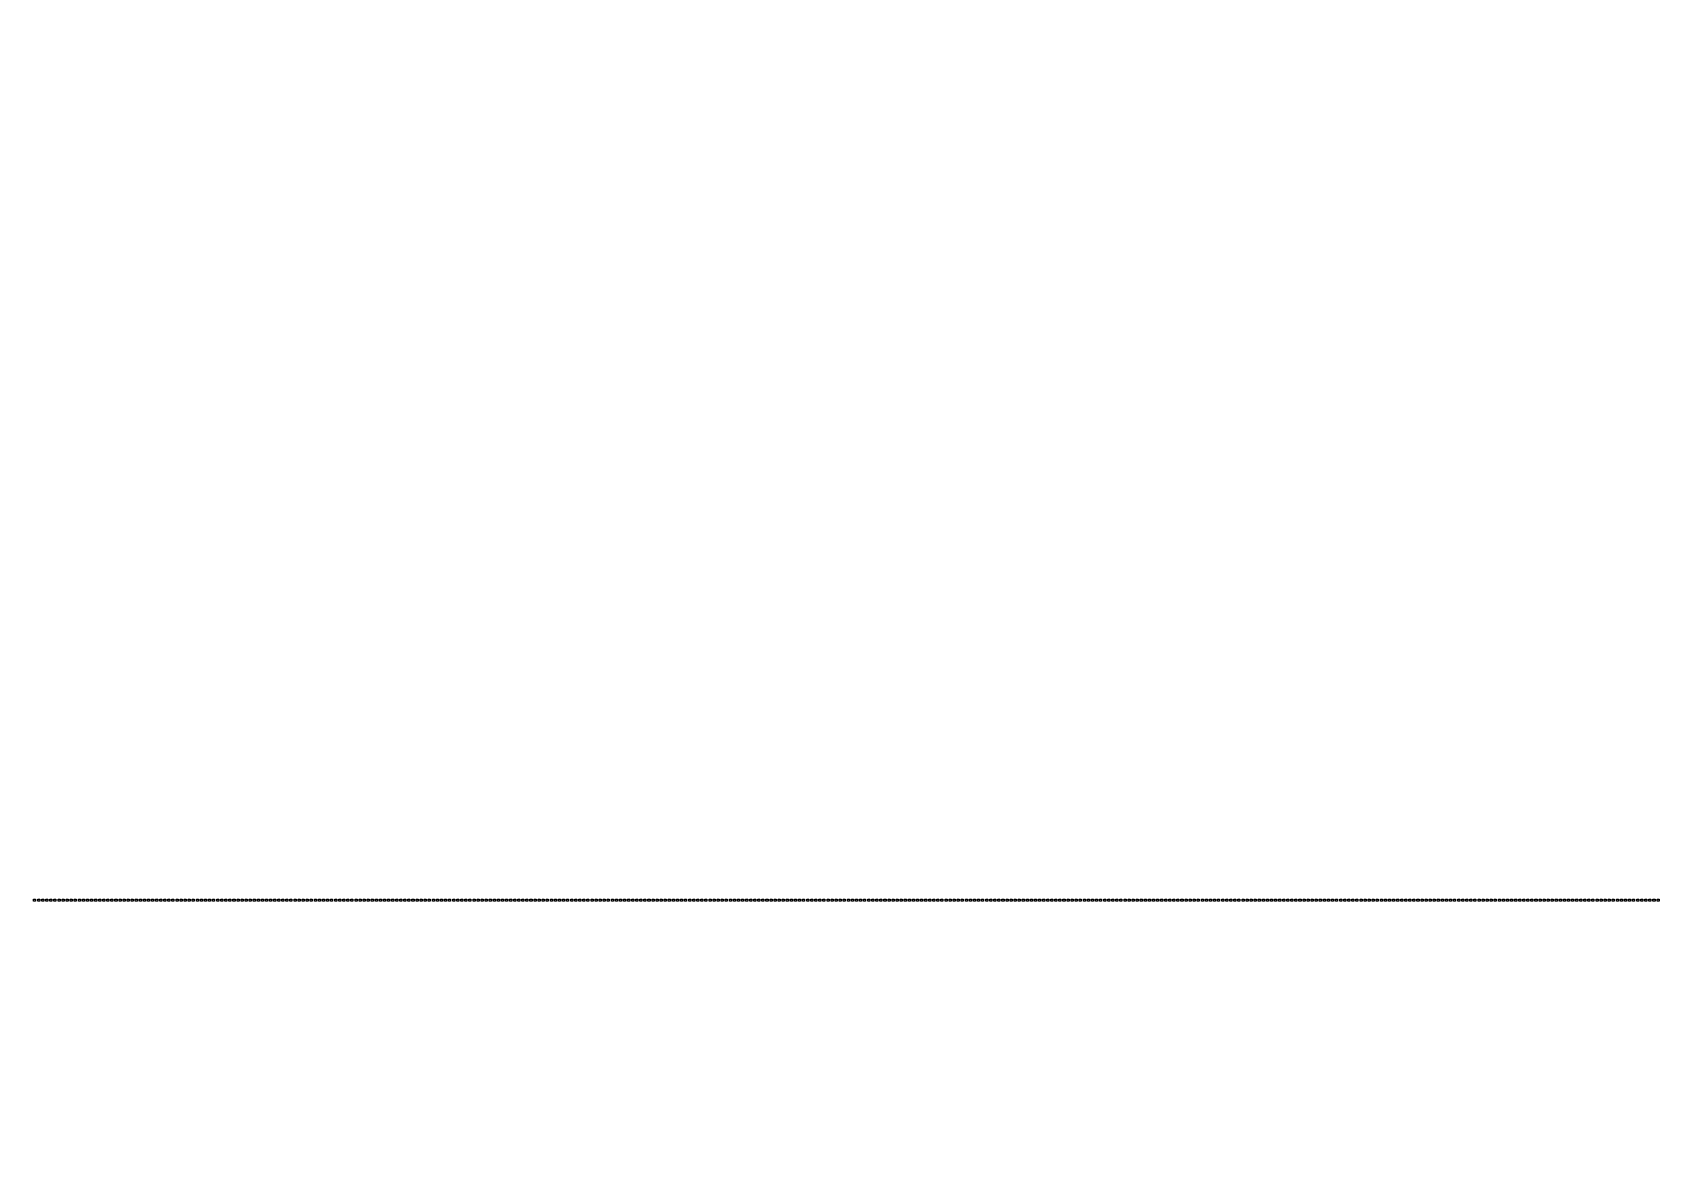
# Model space of a CAD drawing. Header units: inches. Extents: x 734146 to 834146, y 204695 to 304695.
# Drawn here: x 744021 to 746422, y 267131 to 268802 of the extents above; entities that cross this region are included whole.
import ezdxf

# ---------------------------------------------------------------- set-up
doc = ezdxf.new("R2010")
doc.units = ezdxf.units.IN
doc.header["$MEASUREMENT"] = 0

msp = doc.modelspace()

# ---------------------------------------------------------------- linework, layer by layer
for points in [[(744022.7, 267523.7), (744025.7, 267523.7), (744025.7, 267520.7), (744022.7, 267520.7)], [(744028.7, 267523.7), (744031.7, 267523.7), (744031.7, 267520.7), (744028.7, 267520.7)], [(744034.7, 267523.7), (744037.7, 267523.7), (744037.7, 267520.7), (744034.7, 267520.7)], [(744040.7, 267523.7), (744043.7, 267523.7), (744043.7, 267520.7), (744040.7, 267520.7)], [(744046.7, 267523.7), (744049.7, 267523.7), (744049.7, 267520.7), (744046.7, 267520.7)], [(744052.7, 267523.7), (744055.7, 267523.7), (744055.7, 267520.7), (744052.7, 267520.7)], [(744058.7, 267523.7), (744061.7, 267523.7), (744061.7, 267520.7), (744058.7, 267520.7)], [(744064.7, 267523.7), (744067.7, 267523.7), (744067.7, 267520.7), (744064.7, 267520.7)], [(744070.7, 267523.7), (744073.7, 267523.7), (744073.7, 267520.7), (744070.7, 267520.7)], [(744076.7, 267523.7), (744079.7, 267523.7), (744079.7, 267520.7), (744076.7, 267520.7)], [(744082.7, 267523.7), (744085.7, 267523.7), (744085.7, 267520.7), (744082.7, 267520.7)], [(744088.7, 267523.7), (744091.7, 267523.7), (744091.7, 267520.7), (744088.7, 267520.7)], [(744094.7, 267523.7), (744097.7, 267523.7), (744097.7, 267520.7), (744094.7, 267520.7)], [(744100.7, 267523.7), (744103.7, 267523.7), (744103.7, 267520.7), (744100.7, 267520.7)], [(744106.7, 267523.7), (744109.7, 267523.7), (744109.7, 267520.7), (744106.7, 267520.7)], [(744112.7, 267523.7), (744115.7, 267523.7), (744115.7, 267520.7), (744112.7, 267520.7)], [(744118.7, 267523.7), (744121.7, 267523.7), (744121.7, 267520.7), (744118.7, 267520.7)], [(744124.7, 267523.7), (744127.7, 267523.7), (744127.7, 267520.7), (744124.7, 267520.7)], [(744130.7, 267523.7), (744133.7, 267523.7), (744133.7, 267520.7), (744130.7, 267520.7)], [(744136.7, 267523.7), (744139.7, 267523.7), (744139.7, 267520.7), (744136.7, 267520.7)], [(744142.7, 267523.7), (744145.7, 267523.7), (744145.7, 267520.7), (744142.7, 267520.7)], [(744148.7, 267523.7), (744151.7, 267523.7), (744151.7, 267520.7), (744148.7, 267520.7)], [(744154.7, 267523.7), (744157.7, 267523.7), (744157.7, 267520.7), (744154.7, 267520.7)], [(744160.7, 267523.7), (744163.7, 267523.7), (744163.7, 267520.7), (744160.7, 267520.7)], [(744166.7, 267523.7), (744169.7, 267523.7), (744169.7, 267520.7), (744166.7, 267520.7)], [(744172.7, 267523.7), (744175.7, 267523.7), (744175.7, 267520.7), (744172.7, 267520.7)], [(744178.7, 267523.7), (744181.7, 267523.7), (744181.7, 267520.7), (744178.7, 267520.7)], [(744184.7, 267523.7), (744187.7, 267523.7), (744187.7, 267520.7), (744184.7, 267520.7)], [(744190.7, 267523.7), (744193.7, 267523.7), (744193.7, 267520.7), (744190.7, 267520.7)], [(744196.7, 267523.7), (744199.7, 267523.7), (744199.7, 267520.7), (744196.7, 267520.7)], [(744202.7, 267523.7), (744205.7, 267523.7), (744205.7, 267520.7), (744202.7, 267520.7)], [(744208.7, 267523.7), (744211.7, 267523.7), (744211.7, 267520.7), (744208.7, 267520.7)], [(744214.7, 267523.7), (744217.7, 267523.7), (744217.7, 267520.7), (744214.7, 267520.7)], [(744220.7, 267523.7), (744223.7, 267523.7), (744223.7, 267520.7), (744220.7, 267520.7)], [(744226.7, 267523.7), (744229.7, 267523.7), (744229.7, 267520.7), (744226.7, 267520.7)], [(744232.7, 267523.7), (744235.7, 267523.7), (744235.7, 267520.7), (744232.7, 267520.7)], [(744238.7, 267523.7), (744241.7, 267523.7), (744241.7, 267520.7), (744238.7, 267520.7)], [(744244.7, 267523.7), (744247.7, 267523.7), (744247.7, 267520.7), (744244.7, 267520.7)], [(744250.7, 267523.7), (744253.7, 267523.7), (744253.7, 267520.7), (744250.7, 267520.7)], [(744256.7, 267523.7), (744259.7, 267523.7), (744259.7, 267520.7), (744256.7, 267520.7)], [(744262.7, 267523.7), (744265.7, 267523.7), (744265.7, 267520.7), (744262.7, 267520.7)], [(744268.7, 267523.7), (744271.7, 267523.7), (744271.7, 267520.7), (744268.7, 267520.7)], [(744274.7, 267523.7), (744277.7, 267523.7), (744277.7, 267520.7), (744274.7, 267520.7)], [(744280.7, 267523.7), (744283.7, 267523.7), (744283.7, 267520.7), (744280.7, 267520.7)], [(744286.7, 267523.7), (744289.7, 267523.7), (744289.7, 267520.7), (744286.7, 267520.7)], [(744292.7, 267523.7), (744295.7, 267523.7), (744295.7, 267520.7), (744292.7, 267520.7)], [(744298.7, 267523.7), (744301.7, 267523.7), (744301.7, 267520.7), (744298.7, 267520.7)], [(744304.7, 267523.7), (744307.7, 267523.7), (744307.7, 267520.7), (744304.7, 267520.7)], [(744310.7, 267523.7), (744313.7, 267523.7), (744313.7, 267520.7), (744310.7, 267520.7)], [(744316.7, 267523.7), (744319.7, 267523.7), (744319.7, 267520.7), (744316.7, 267520.7)], [(744322.7, 267523.7), (744325.7, 267523.7), (744325.7, 267520.7), (744322.7, 267520.7)], [(744328.7, 267523.7), (744331.7, 267523.7), (744331.7, 267520.7), (744328.7, 267520.7)], [(744334.7, 267523.7), (744337.7, 267523.7), (744337.7, 267520.7), (744334.7, 267520.7)], [(744340.7, 267523.7), (744343.7, 267523.7), (744343.7, 267520.7), (744340.7, 267520.7)], [(744346.7, 267523.7), (744349.7, 267523.7), (744349.7, 267520.7), (744346.7, 267520.7)], [(744352.7, 267523.7), (744355.7, 267523.7), (744355.7, 267520.7), (744352.7, 267520.7)], [(744358.7, 267523.7), (744361.7, 267523.7), (744361.7, 267520.7), (744358.7, 267520.7)], [(744364.7, 267523.7), (744367.7, 267523.7), (744367.7, 267520.7), (744364.7, 267520.7)], [(744370.7, 267523.7), (744373.7, 267523.7), (744373.7, 267520.7), (744370.7, 267520.7)], [(744376.7, 267523.7), (744379.7, 267523.7), (744379.7, 267520.7), (744376.7, 267520.7)], [(744382.7, 267523.7), (744385.7, 267523.7), (744385.7, 267520.7), (744382.7, 267520.7)], [(744388.7, 267523.7), (744391.7, 267523.7), (744391.7, 267520.7), (744388.7, 267520.7)], [(744394.7, 267523.7), (744397.7, 267523.7), (744397.7, 267520.7), (744394.7, 267520.7)], [(744400.7, 267523.7), (744403.7, 267523.7), (744403.7, 267520.7), (744400.7, 267520.7)], [(744406.7, 267523.7), (744409.7, 267523.7), (744409.7, 267520.7), (744406.7, 267520.7)], [(744412.7, 267523.7), (744415.7, 267523.7), (744415.7, 267520.7), (744412.7, 267520.7)], [(744418.7, 267523.7), (744421.7, 267523.7), (744421.7, 267520.7), (744418.7, 267520.7)], [(744424.7, 267523.7), (744427.7, 267523.7), (744427.7, 267520.7), (744424.7, 267520.7)], [(744430.7, 267523.7), (744433.7, 267523.7), (744433.7, 267520.7), (744430.7, 267520.7)], [(744436.7, 267523.7), (744439.7, 267523.7), (744439.7, 267520.7), (744436.7, 267520.7)], [(744442.7, 267523.7), (744445.7, 267523.7), (744445.7, 267520.7), (744442.7, 267520.7)], [(744448.7, 267523.7), (744451.7, 267523.7), (744451.7, 267520.7), (744448.7, 267520.7)], [(744454.7, 267523.7), (744457.7, 267523.7), (744457.7, 267520.7), (744454.7, 267520.7)], [(744460.7, 267523.7), (744463.7, 267523.7), (744463.7, 267520.7), (744460.7, 267520.7)], [(744466.7, 267523.7), (744469.7, 267523.7), (744469.7, 267520.7), (744466.7, 267520.7)], [(744472.7, 267523.7), (744475.7, 267523.7), (744475.7, 267520.7), (744472.7, 267520.7)], [(744478.7, 267523.7), (744481.7, 267523.7), (744481.7, 267520.7), (744478.7, 267520.7)], [(744484.7, 267523.7), (744487.7, 267523.7), (744487.7, 267520.7), (744484.7, 267520.7)], [(744490.7, 267523.7), (744493.7, 267523.7), (744493.7, 267520.7), (744490.7, 267520.7)], [(744496.7, 267523.7), (744499.7, 267523.7), (744499.7, 267520.7), (744496.7, 267520.7)], [(744502.7, 267523.7), (744505.7, 267523.7), (744505.7, 267520.7), (744502.7, 267520.7)], [(744508.7, 267523.7), (744511.7, 267523.7), (744511.7, 267520.7), (744508.7, 267520.7)], [(744514.7, 267523.7), (744517.7, 267523.7), (744517.7, 267520.7), (744514.7, 267520.7)], [(744520.7, 267523.7), (744523.7, 267523.7), (744523.7, 267520.7), (744520.7, 267520.7)], [(744526.7, 267523.7), (744529.7, 267523.7), (744529.7, 267520.7), (744526.7, 267520.7)], [(744532.7, 267523.7), (744535.7, 267523.7), (744535.7, 267520.7), (744532.7, 267520.7)], [(744538.7, 267523.7), (744541.7, 267523.7), (744541.7, 267520.7), (744538.7, 267520.7)], [(744544.7, 267523.7), (744547.7, 267523.7), (744547.7, 267520.7), (744544.7, 267520.7)], [(744550.7, 267523.7), (744553.7, 267523.7), (744553.7, 267520.7), (744550.7, 267520.7)], [(744556.7, 267523.7), (744559.7, 267523.7), (744559.7, 267520.7), (744556.7, 267520.7)], [(744562.7, 267523.7), (744565.7, 267523.7), (744565.7, 267520.7), (744562.7, 267520.7)], [(744568.7, 267523.7), (744571.7, 267523.7), (744571.7, 267520.7), (744568.7, 267520.7)], [(744574.7, 267523.7), (744577.7, 267523.7), (744577.7, 267520.7), (744574.7, 267520.7)], [(744580.7, 267523.7), (744583.7, 267523.7), (744583.7, 267520.7), (744580.7, 267520.7)], [(744586.7, 267523.7), (744589.7, 267523.7), (744589.7, 267520.7), (744586.7, 267520.7)], [(744592.7, 267523.7), (744595.7, 267523.7), (744595.7, 267520.7), (744592.7, 267520.7)], [(744598.7, 267523.7), (744601.7, 267523.7), (744601.7, 267520.7), (744598.7, 267520.7)], [(744604.7, 267523.7), (744607.7, 267523.7), (744607.7, 267520.7), (744604.7, 267520.7)], [(744610.7, 267523.7), (744613.7, 267523.7), (744613.7, 267520.7), (744610.7, 267520.7)], [(744616.7, 267523.7), (744619.7, 267523.7), (744619.7, 267520.7), (744616.7, 267520.7)], [(744622.7, 267523.7), (744625.7, 267523.7), (744625.7, 267520.7), (744622.7, 267520.7)], [(744628.7, 267523.7), (744631.7, 267523.7), (744631.7, 267520.7), (744628.7, 267520.7)], [(744634.7, 267523.7), (744637.7, 267523.7), (744637.7, 267520.7), (744634.7, 267520.7)], [(744640.7, 267523.7), (744643.7, 267523.7), (744643.7, 267520.7), (744640.7, 267520.7)], [(744646.7, 267523.7), (744649.7, 267523.7), (744649.7, 267520.7), (744646.7, 267520.7)], [(744652.7, 267523.7), (744655.7, 267523.7), (744655.7, 267520.7), (744652.7, 267520.7)], [(744658.7, 267523.7), (744661.7, 267523.7), (744661.7, 267520.7), (744658.7, 267520.7)], [(744664.7, 267523.7), (744667.7, 267523.7), (744667.7, 267520.7), (744664.7, 267520.7)], [(744670.7, 267523.7), (744673.7, 267523.7), (744673.7, 267520.7), (744670.7, 267520.7)], [(744676.7, 267523.7), (744679.7, 267523.7), (744679.7, 267520.7), (744676.7, 267520.7)], [(744682.7, 267523.7), (744685.7, 267523.7), (744685.7, 267520.7), (744682.7, 267520.7)], [(744688.7, 267523.7), (744691.7, 267523.7), (744691.7, 267520.7), (744688.7, 267520.7)], [(744694.7, 267523.7), (744697.7, 267523.7), (744697.7, 267520.7), (744694.7, 267520.7)], [(744700.7, 267523.7), (744703.7, 267523.7), (744703.7, 267520.7), (744700.7, 267520.7)], [(744706.7, 267523.7), (744709.7, 267523.7), (744709.7, 267520.7), (744706.7, 267520.7)], [(744712.7, 267523.7), (744715.7, 267523.7), (744715.7, 267520.7), (744712.7, 267520.7)], [(744718.7, 267523.7), (744721.7, 267523.7), (744721.7, 267520.7), (744718.7, 267520.7)], [(744724.7, 267523.7), (744727.7, 267523.7), (744727.7, 267520.7), (744724.7, 267520.7)], [(744730.7, 267523.7), (744733.7, 267523.7), (744733.7, 267520.7), (744730.7, 267520.7)], [(744736.7, 267523.7), (744739.7, 267523.7), (744739.7, 267520.7), (744736.7, 267520.7)], [(744742.7, 267523.7), (744745.7, 267523.7), (744745.7, 267520.7), (744742.7, 267520.7)], [(744748.7, 267523.7), (744751.7, 267523.7), (744751.7, 267520.7), (744748.7, 267520.7)], [(744754.7, 267523.7), (744757.7, 267523.7), (744757.7, 267520.7), (744754.7, 267520.7)], [(744760.7, 267523.7), (744763.7, 267523.7), (744763.7, 267520.7), (744760.7, 267520.7)], [(744766.7, 267523.7), (744769.7, 267523.7), (744769.7, 267520.7), (744766.7, 267520.7)], [(744772.7, 267523.7), (744775.7, 267523.7), (744775.7, 267520.7), (744772.7, 267520.7)], [(744778.7, 267523.7), (744781.7, 267523.7), (744781.7, 267520.7), (744778.7, 267520.7)], [(744784.7, 267523.7), (744787.7, 267523.7), (744787.7, 267520.7), (744784.7, 267520.7)], [(744790.7, 267523.7), (744793.7, 267523.7), (744793.7, 267520.7), (744790.7, 267520.7)], [(744796.7, 267523.7), (744799.7, 267523.7), (744799.7, 267520.7), (744796.7, 267520.7)], [(744802.7, 267523.7), (744805.7, 267523.7), (744805.7, 267520.7), (744802.7, 267520.7)], [(744808.7, 267523.7), (744811.7, 267523.7), (744811.7, 267520.7), (744808.7, 267520.7)], [(744814.7, 267523.7), (744817.7, 267523.7), (744817.7, 267520.7), (744814.7, 267520.7)], [(744820.7, 267523.7), (744823.7, 267523.7), (744823.7, 267520.7), (744820.7, 267520.7)], [(744826.7, 267523.7), (744829.7, 267523.7), (744829.7, 267520.7), (744826.7, 267520.7)], [(744832.7, 267523.7), (744835.7, 267523.7), (744835.7, 267520.7), (744832.7, 267520.7)], [(744838.7, 267523.7), (744841.7, 267523.7), (744841.7, 267520.7), (744838.7, 267520.7)], [(744844.7, 267523.7), (744847.7, 267523.7), (744847.7, 267520.7), (744844.7, 267520.7)], [(744850.7, 267523.7), (744853.7, 267523.7), (744853.7, 267520.7), (744850.7, 267520.7)], [(744856.7, 267523.7), (744859.7, 267523.7), (744859.7, 267520.7), (744856.7, 267520.7)], [(744862.7, 267523.7), (744865.7, 267523.7), (744865.7, 267520.7), (744862.7, 267520.7)], [(744868.7, 267523.7), (744871.7, 267523.7), (744871.7, 267520.7), (744868.7, 267520.7)], [(744874.7, 267523.7), (744877.7, 267523.7), (744877.7, 267520.7), (744874.7, 267520.7)], [(744880.7, 267523.7), (744883.7, 267523.7), (744883.7, 267520.7), (744880.7, 267520.7)], [(744886.7, 267523.7), (744889.7, 267523.7), (744889.7, 267520.7), (744886.7, 267520.7)], [(744892.7, 267523.7), (744895.7, 267523.7), (744895.7, 267520.7), (744892.7, 267520.7)], [(744898.7, 267523.7), (744901.7, 267523.7), (744901.7, 267520.7), (744898.7, 267520.7)], [(744904.7, 267523.7), (744907.7, 267523.7), (744907.7, 267520.7), (744904.7, 267520.7)], [(744910.7, 267523.7), (744913.7, 267523.7), (744913.7, 267520.7), (744910.7, 267520.7)], [(744916.7, 267523.7), (744919.7, 267523.7), (744919.7, 267520.7), (744916.7, 267520.7)], [(744922.7, 267523.7), (744925.7, 267523.7), (744925.7, 267520.7), (744922.7, 267520.7)], [(744928.7, 267523.7), (744931.7, 267523.7), (744931.7, 267520.7), (744928.7, 267520.7)], [(744934.7, 267523.7), (744937.7, 267523.7), (744937.7, 267520.7), (744934.7, 267520.7)], [(744940.7, 267523.7), (744943.7, 267523.7), (744943.7, 267520.7), (744940.7, 267520.7)], [(744946.7, 267523.7), (744949.7, 267523.7), (744949.7, 267520.7), (744946.7, 267520.7)], [(744952.7, 267523.7), (744955.7, 267523.7), (744955.7, 267520.7), (744952.7, 267520.7)], [(744958.7, 267523.7), (744961.7, 267523.7), (744961.7, 267520.7), (744958.7, 267520.7)], [(744964.7, 267523.7), (744967.7, 267523.7), (744967.7, 267520.7), (744964.7, 267520.7)], [(744970.7, 267523.7), (744973.7, 267523.7), (744973.7, 267520.7), (744970.7, 267520.7)], [(744976.7, 267523.7), (744979.7, 267523.7), (744979.7, 267520.7), (744976.7, 267520.7)], [(744982.7, 267523.7), (744985.7, 267523.7), (744985.7, 267520.7), (744982.7, 267520.7)], [(744988.7, 267523.7), (744991.7, 267523.7), (744991.7, 267520.7), (744988.7, 267520.7)], [(744994.7, 267523.7), (744997.7, 267523.7), (744997.7, 267520.7), (744994.7, 267520.7)], [(745000.7, 267523.7), (745003.7, 267523.7), (745003.7, 267520.7), (745000.7, 267520.7)], [(745006.7, 267523.7), (745009.7, 267523.7), (745009.7, 267520.7), (745006.7, 267520.7)], [(745012.7, 267523.7), (745015.7, 267523.7), (745015.7, 267520.7), (745012.7, 267520.7)], [(745018.7, 267523.7), (745021.7, 267523.7), (745021.7, 267520.7), (745018.7, 267520.7)], [(745024.7, 267523.7), (745027.7, 267523.7), (745027.7, 267520.7), (745024.7, 267520.7)], [(745030.7, 267523.7), (745033.7, 267523.7), (745033.7, 267520.7), (745030.7, 267520.7)], [(745036.7, 267523.7), (745039.7, 267523.7), (745039.7, 267520.7), (745036.7, 267520.7)], [(745042.7, 267523.7), (745045.7, 267523.7), (745045.7, 267520.7), (745042.7, 267520.7)], [(745048.7, 267523.7), (745051.7, 267523.7), (745051.7, 267520.7), (745048.7, 267520.7)], [(745054.7, 267523.7), (745057.7, 267523.7), (745057.7, 267520.7), (745054.7, 267520.7)], [(745060.7, 267523.7), (745063.7, 267523.7), (745063.7, 267520.7), (745060.7, 267520.7)], [(745066.7, 267523.7), (745069.7, 267523.7), (745069.7, 267520.7), (745066.7, 267520.7)], [(745072.7, 267523.7), (745075.7, 267523.7), (745075.7, 267520.7), (745072.7, 267520.7)], [(745078.7, 267523.7), (745081.7, 267523.7), (745081.7, 267520.7), (745078.7, 267520.7)], [(745084.7, 267523.7), (745087.7, 267523.7), (745087.7, 267520.7), (745084.7, 267520.7)], [(745090.7, 267523.7), (745093.7, 267523.7), (745093.7, 267520.7), (745090.7, 267520.7)], [(745096.7, 267523.7), (745099.7, 267523.7), (745099.7, 267520.7), (745096.7, 267520.7)], [(745102.7, 267523.7), (745105.7, 267523.7), (745105.7, 267520.7), (745102.7, 267520.7)], [(745108.7, 267523.7), (745111.7, 267523.7), (745111.7, 267520.7), (745108.7, 267520.7)], [(745114.7, 267523.7), (745117.7, 267523.7), (745117.7, 267520.7), (745114.7, 267520.7)], [(745120.7, 267523.7), (745123.7, 267523.7), (745123.7, 267520.7), (745120.7, 267520.7)], [(745126.7, 267523.7), (745129.7, 267523.7), (745129.7, 267520.7), (745126.7, 267520.7)], [(745132.7, 267523.7), (745135.7, 267523.7), (745135.7, 267520.7), (745132.7, 267520.7)], [(745138.7, 267523.7), (745141.7, 267523.7), (745141.7, 267520.7), (745138.7, 267520.7)], [(745144.7, 267523.7), (745147.7, 267523.7), (745147.7, 267520.7), (745144.7, 267520.7)], [(745150.7, 267523.7), (745153.7, 267523.7), (745153.7, 267520.7), (745150.7, 267520.7)], [(745156.7, 267523.7), (745159.7, 267523.7), (745159.7, 267520.7), (745156.7, 267520.7)], [(745162.7, 267523.7), (745165.7, 267523.7), (745165.7, 267520.7), (745162.7, 267520.7)], [(745168.7, 267523.7), (745171.7, 267523.7), (745171.7, 267520.7), (745168.7, 267520.7)], [(745174.7, 267523.7), (745177.7, 267523.7), (745177.7, 267520.7), (745174.7, 267520.7)], [(745180.7, 267523.7), (745183.7, 267523.7), (745183.7, 267520.7), (745180.7, 267520.7)], [(745186.7, 267523.7), (745189.7, 267523.7), (745189.7, 267520.7), (745186.7, 267520.7)], [(745192.7, 267523.7), (745195.7, 267523.7), (745195.7, 267520.7), (745192.7, 267520.7)], [(745198.7, 267523.7), (745201.7, 267523.7), (745201.7, 267520.7), (745198.7, 267520.7)], [(745204.7, 267523.7), (745207.7, 267523.7), (745207.7, 267520.7), (745204.7, 267520.7)], [(745210.7, 267523.7), (745213.7, 267523.7), (745213.7, 267520.7), (745210.7, 267520.7)], [(745216.7, 267523.7), (745219.7, 267523.7), (745219.7, 267520.7), (745216.7, 267520.7)], [(745222.7, 267523.7), (745225.7, 267523.7), (745225.7, 267520.7), (745222.7, 267520.7)], [(745228.7, 267523.7), (745231.7, 267523.7), (745231.7, 267520.7), (745228.7, 267520.7)], [(745234.7, 267523.7), (745237.7, 267523.7), (745237.7, 267520.7), (745234.7, 267520.7)], [(745240.7, 267523.7), (745243.7, 267523.7), (745243.7, 267520.7), (745240.7, 267520.7)], [(745246.7, 267523.7), (745249.7, 267523.7), (745249.7, 267520.7), (745246.7, 267520.7)], [(745252.7, 267523.7), (745255.7, 267523.7), (745255.7, 267520.7), (745252.7, 267520.7)], [(745258.7, 267523.7), (745261.7, 267523.7), (745261.7, 267520.7), (745258.7, 267520.7)], [(745264.7, 267523.7), (745267.7, 267523.7), (745267.7, 267520.7), (745264.7, 267520.7)], [(745270.7, 267523.7), (745273.7, 267523.7), (745273.7, 267520.7), (745270.7, 267520.7)], [(745276.7, 267523.7), (745279.7, 267523.7), (745279.7, 267520.7), (745276.7, 267520.7)], [(745282.7, 267523.7), (745285.7, 267523.7), (745285.7, 267520.7), (745282.7, 267520.7)], [(745288.7, 267523.7), (745291.7, 267523.7), (745291.7, 267520.7), (745288.7, 267520.7)], [(745294.7, 267523.7), (745297.7, 267523.7), (745297.7, 267520.7), (745294.7, 267520.7)], [(745300.7, 267523.7), (745303.7, 267523.7), (745303.7, 267520.7), (745300.7, 267520.7)], [(745306.7, 267523.7), (745309.7, 267523.7), (745309.7, 267520.7), (745306.7, 267520.7)], [(745312.7, 267523.7), (745315.7, 267523.7), (745315.7, 267520.7), (745312.7, 267520.7)], [(745318.7, 267523.7), (745321.7, 267523.7), (745321.7, 267520.7), (745318.7, 267520.7)], [(745324.7, 267523.7), (745327.7, 267523.7), (745327.7, 267520.7), (745324.7, 267520.7)], [(745330.7, 267523.7), (745333.7, 267523.7), (745333.7, 267520.7), (745330.7, 267520.7)], [(745336.7, 267523.7), (745339.7, 267523.7), (745339.7, 267520.7), (745336.7, 267520.7)], [(745342.7, 267523.7), (745345.7, 267523.7), (745345.7, 267520.7), (745342.7, 267520.7)], [(745348.7, 267523.7), (745351.7, 267523.7), (745351.7, 267520.7), (745348.7, 267520.7)], [(745354.7, 267523.7), (745357.7, 267523.7), (745357.7, 267520.7), (745354.7, 267520.7)], [(745360.7, 267523.7), (745363.7, 267523.7), (745363.7, 267520.7), (745360.7, 267520.7)], [(745366.7, 267523.7), (745369.7, 267523.7), (745369.7, 267520.7), (745366.7, 267520.7)], [(745372.7, 267523.7), (745375.7, 267523.7), (745375.7, 267520.7), (745372.7, 267520.7)], [(745378.7, 267523.7), (745381.7, 267523.7), (745381.7, 267520.7), (745378.7, 267520.7)], [(745384.7, 267523.7), (745387.7, 267523.7), (745387.7, 267520.7), (745384.7, 267520.7)], [(745390.7, 267523.7), (745393.7, 267523.7), (745393.7, 267520.7), (745390.7, 267520.7)], [(745396.7, 267523.7), (745399.7, 267523.7), (745399.7, 267520.7), (745396.7, 267520.7)], [(745402.7, 267523.7), (745405.7, 267523.7), (745405.7, 267520.7), (745402.7, 267520.7)], [(745408.7, 267523.7), (745411.7, 267523.7), (745411.7, 267520.7), (745408.7, 267520.7)], [(745414.7, 267523.7), (745417.7, 267523.7), (745417.7, 267520.7), (745414.7, 267520.7)], [(745420.7, 267523.7), (745423.7, 267523.7), (745423.7, 267520.7), (745420.7, 267520.7)], [(745426.7, 267523.7), (745429.7, 267523.7), (745429.7, 267520.7), (745426.7, 267520.7)], [(745432.7, 267523.7), (745435.7, 267523.7), (745435.7, 267520.7), (745432.7, 267520.7)], [(745438.7, 267523.7), (745441.7, 267523.7), (745441.7, 267520.7), (745438.7, 267520.7)], [(745444.7, 267523.7), (745447.7, 267523.7), (745447.7, 267520.7), (745444.7, 267520.7)], [(745450.7, 267523.7), (745453.7, 267523.7), (745453.7, 267520.7), (745450.7, 267520.7)], [(745456.7, 267523.7), (745459.7, 267523.7), (745459.7, 267520.7), (745456.7, 267520.7)], [(745462.7, 267523.7), (745465.7, 267523.7), (745465.7, 267520.7), (745462.7, 267520.7)], [(745468.7, 267523.7), (745471.7, 267523.7), (745471.7, 267520.7), (745468.7, 267520.7)], [(745474.7, 267523.7), (745477.7, 267523.7), (745477.7, 267520.7), (745474.7, 267520.7)], [(745480.7, 267523.7), (745483.7, 267523.7), (745483.7, 267520.7), (745480.7, 267520.7)], [(745486.7, 267523.7), (745489.7, 267523.7), (745489.7, 267520.7), (745486.7, 267520.7)], [(745492.7, 267523.7), (745495.7, 267523.7), (745495.7, 267520.7), (745492.7, 267520.7)], [(745498.7, 267523.7), (745501.7, 267523.7), (745501.7, 267520.7), (745498.7, 267520.7)], [(745504.7, 267523.7), (745507.7, 267523.7), (745507.7, 267520.7), (745504.7, 267520.7)], [(745510.7, 267523.7), (745513.7, 267523.7), (745513.7, 267520.7), (745510.7, 267520.7)], [(745516.7, 267523.7), (745519.7, 267523.7), (745519.7, 267520.7), (745516.7, 267520.7)], [(745522.7, 267523.7), (745525.7, 267523.7), (745525.7, 267520.7), (745522.7, 267520.7)], [(745528.7, 267523.7), (745531.7, 267523.7), (745531.7, 267520.7), (745528.7, 267520.7)], [(745534.7, 267523.7), (745537.7, 267523.7), (745537.7, 267520.7), (745534.7, 267520.7)], [(745540.7, 267523.7), (745543.7, 267523.7), (745543.7, 267520.7), (745540.7, 267520.7)], [(745546.7, 267523.7), (745549.7, 267523.7), (745549.7, 267520.7), (745546.7, 267520.7)], [(745552.7, 267523.7), (745555.7, 267523.7), (745555.7, 267520.7), (745552.7, 267520.7)], [(745558.7, 267523.7), (745561.7, 267523.7), (745561.7, 267520.7), (745558.7, 267520.7)], [(745564.7, 267523.7), (745567.7, 267523.7), (745567.7, 267520.7), (745564.7, 267520.7)], [(745570.7, 267523.7), (745573.7, 267523.7), (745573.7, 267520.7), (745570.7, 267520.7)], [(745576.7, 267523.7), (745579.7, 267523.7), (745579.7, 267520.7), (745576.7, 267520.7)], [(745582.7, 267523.7), (745585.7, 267523.7), (745585.7, 267520.7), (745582.7, 267520.7)], [(745588.7, 267523.7), (745591.7, 267523.7), (745591.7, 267520.7), (745588.7, 267520.7)], [(745594.7, 267523.7), (745597.7, 267523.7), (745597.7, 267520.7), (745594.7, 267520.7)], [(745600.7, 267523.7), (745603.7, 267523.7), (745603.7, 267520.7), (745600.7, 267520.7)], [(745606.7, 267523.7), (745609.7, 267523.7), (745609.7, 267520.7), (745606.7, 267520.7)], [(745612.7, 267523.7), (745615.7, 267523.7), (745615.7, 267520.7), (745612.7, 267520.7)], [(745618.7, 267523.7), (745621.7, 267523.7), (745621.7, 267520.7), (745618.7, 267520.7)], [(745624.7, 267523.7), (745627.7, 267523.7), (745627.7, 267520.7), (745624.7, 267520.7)], [(745630.7, 267523.7), (745633.7, 267523.7), (745633.7, 267520.7), (745630.7, 267520.7)], [(745636.7, 267523.7), (745639.7, 267523.7), (745639.7, 267520.7), (745636.7, 267520.7)], [(745642.7, 267523.7), (745645.7, 267523.7), (745645.7, 267520.7), (745642.7, 267520.7)], [(745648.7, 267523.7), (745651.7, 267523.7), (745651.7, 267520.7), (745648.7, 267520.7)], [(745654.7, 267523.7), (745657.7, 267523.7), (745657.7, 267520.7), (745654.7, 267520.7)], [(745660.7, 267523.7), (745663.7, 267523.7), (745663.7, 267520.7), (745660.7, 267520.7)], [(745666.7, 267523.7), (745669.7, 267523.7), (745669.7, 267520.7), (745666.7, 267520.7)], [(745672.7, 267523.7), (745675.7, 267523.7), (745675.7, 267520.7), (745672.7, 267520.7)], [(745678.7, 267523.7), (745681.7, 267523.7), (745681.7, 267520.7), (745678.7, 267520.7)], [(745684.7, 267523.7), (745687.7, 267523.7), (745687.7, 267520.7), (745684.7, 267520.7)], [(745690.7, 267523.7), (745693.7, 267523.7), (745693.7, 267520.7), (745690.7, 267520.7)], [(745696.7, 267523.7), (745699.7, 267523.7), (745699.7, 267520.7), (745696.7, 267520.7)], [(745702.7, 267523.7), (745705.7, 267523.7), (745705.7, 267520.7), (745702.7, 267520.7)], [(745708.7, 267523.7), (745711.7, 267523.7), (745711.7, 267520.7), (745708.7, 267520.7)], [(745714.7, 267523.7), (745717.7, 267523.7), (745717.7, 267520.7), (745714.7, 267520.7)], [(745720.7, 267523.7), (745723.7, 267523.7), (745723.7, 267520.7), (745720.7, 267520.7)], [(745726.7, 267523.7), (745729.7, 267523.7), (745729.7, 267520.7), (745726.7, 267520.7)], [(745732.7, 267523.7), (745735.7, 267523.7), (745735.7, 267520.7), (745732.7, 267520.7)], [(745738.7, 267523.7), (745741.7, 267523.7), (745741.7, 267520.7), (745738.7, 267520.7)], [(745744.7, 267523.7), (745747.7, 267523.7), (745747.7, 267520.7), (745744.7, 267520.7)], [(745750.7, 267523.7), (745753.7, 267523.7), (745753.7, 267520.7), (745750.7, 267520.7)], [(745756.7, 267523.7), (745759.7, 267523.7), (745759.7, 267520.7), (745756.7, 267520.7)], [(745762.7, 267523.7), (745765.7, 267523.7), (745765.7, 267520.7), (745762.7, 267520.7)], [(745768.7, 267523.7), (745771.7, 267523.7), (745771.7, 267520.7), (745768.7, 267520.7)], [(745774.7, 267523.7), (745777.7, 267523.7), (745777.7, 267520.7), (745774.7, 267520.7)], [(745780.7, 267523.7), (745783.7, 267523.7), (745783.7, 267520.7), (745780.7, 267520.7)], [(745786.7, 267523.7), (745789.7, 267523.7), (745789.7, 267520.7), (745786.7, 267520.7)], [(745792.7, 267523.7), (745795.7, 267523.7), (745795.7, 267520.7), (745792.7, 267520.7)], [(745798.7, 267523.7), (745801.7, 267523.7), (745801.7, 267520.7), (745798.7, 267520.7)], [(745804.7, 267523.7), (745807.7, 267523.7), (745807.7, 267520.7), (745804.7, 267520.7)], [(745810.7, 267523.7), (745813.7, 267523.7), (745813.7, 267520.7), (745810.7, 267520.7)], [(745816.7, 267523.7), (745819.7, 267523.7), (745819.7, 267520.7), (745816.7, 267520.7)], [(745822.7, 267523.7), (745825.7, 267523.7), (745825.7, 267520.7), (745822.7, 267520.7)], [(745828.7, 267523.7), (745831.7, 267523.7), (745831.7, 267520.7), (745828.7, 267520.7)], [(745834.7, 267523.7), (745837.7, 267523.7), (745837.7, 267520.7), (745834.7, 267520.7)], [(745840.7, 267523.7), (745843.7, 267523.7), (745843.7, 267520.7), (745840.7, 267520.7)], [(745846.7, 267523.7), (745849.7, 267523.7), (745849.7, 267520.7), (745846.7, 267520.7)], [(745852.7, 267523.7), (745855.7, 267523.7), (745855.7, 267520.7), (745852.7, 267520.7)], [(745858.7, 267523.7), (745861.7, 267523.7), (745861.7, 267520.7), (745858.7, 267520.7)], [(745864.7, 267523.7), (745867.7, 267523.7), (745867.7, 267520.7), (745864.7, 267520.7)], [(745870.7, 267523.7), (745873.7, 267523.7), (745873.7, 267520.7), (745870.7, 267520.7)], [(745876.7, 267523.7), (745879.7, 267523.7), (745879.7, 267520.7), (745876.7, 267520.7)], [(745882.7, 267523.7), (745885.7, 267523.7), (745885.7, 267520.7), (745882.7, 267520.7)], [(745888.7, 267523.7), (745891.7, 267523.7), (745891.7, 267520.7), (745888.7, 267520.7)], [(745894.7, 267523.7), (745897.7, 267523.7), (745897.7, 267520.7), (745894.7, 267520.7)], [(745900.7, 267523.7), (745903.7, 267523.7), (745903.7, 267520.7), (745900.7, 267520.7)], [(745906.7, 267523.7), (745909.7, 267523.7), (745909.7, 267520.7), (745906.7, 267520.7)], [(745912.7, 267523.7), (745915.7, 267523.7), (745915.7, 267520.7), (745912.7, 267520.7)], [(745918.7, 267523.7), (745921.7, 267523.7), (745921.7, 267520.7), (745918.7, 267520.7)], [(745924.7, 267523.7), (745927.7, 267523.7), (745927.7, 267520.7), (745924.7, 267520.7)], [(745930.7, 267523.7), (745933.7, 267523.7), (745933.7, 267520.7), (745930.7, 267520.7)], [(745936.7, 267523.7), (745939.7, 267523.7), (745939.7, 267520.7), (745936.7, 267520.7)], [(745942.7, 267523.7), (745945.7, 267523.7), (745945.7, 267520.7), (745942.7, 267520.7)], [(745948.7, 267523.7), (745951.7, 267523.7), (745951.7, 267520.7), (745948.7, 267520.7)], [(745954.7, 267523.7), (745957.7, 267523.7), (745957.7, 267520.7), (745954.7, 267520.7)], [(745960.7, 267523.7), (745963.7, 267523.7), (745963.7, 267520.7), (745960.7, 267520.7)], [(745966.7, 267523.7), (745969.7, 267523.7), (745969.7, 267520.7), (745966.7, 267520.7)], [(745972.7, 267523.7), (745975.7, 267523.7), (745975.7, 267520.7), (745972.7, 267520.7)], [(745978.7, 267523.7), (745981.7, 267523.7), (745981.7, 267520.7), (745978.7, 267520.7)], [(745984.7, 267523.7), (745987.7, 267523.7), (745987.7, 267520.7), (745984.7, 267520.7)], [(745990.7, 267523.7), (745993.7, 267523.7), (745993.7, 267520.7), (745990.7, 267520.7)], [(745996.7, 267523.7), (745999.7, 267523.7), (745999.7, 267520.7), (745996.7, 267520.7)], [(746002.7, 267523.7), (746005.7, 267523.7), (746005.7, 267520.7), (746002.7, 267520.7)], [(746008.7, 267523.7), (746011.7, 267523.7), (746011.7, 267520.7), (746008.7, 267520.7)], [(746014.7, 267523.7), (746017.7, 267523.7), (746017.7, 267520.7), (746014.7, 267520.7)], [(746020.7, 267523.7), (746023.7, 267523.7), (746023.7, 267520.7), (746020.7, 267520.7)], [(746026.7, 267523.7), (746029.7, 267523.7), (746029.7, 267520.7), (746026.7, 267520.7)], [(746032.7, 267523.7), (746035.7, 267523.7), (746035.7, 267520.7), (746032.7, 267520.7)], [(746038.7, 267523.7), (746041.7, 267523.7), (746041.7, 267520.7), (746038.7, 267520.7)], [(746044.7, 267523.7), (746047.7, 267523.7), (746047.7, 267520.7), (746044.7, 267520.7)], [(746050.7, 267523.7), (746053.7, 267523.7), (746053.7, 267520.7), (746050.7, 267520.7)], [(746056.7, 267523.7), (746059.7, 267523.7), (746059.7, 267520.7), (746056.7, 267520.7)], [(746062.7, 267523.7), (746065.7, 267523.7), (746065.7, 267520.7), (746062.7, 267520.7)], [(746068.7, 267523.7), (746071.7, 267523.7), (746071.7, 267520.7), (746068.7, 267520.7)], [(746074.7, 267523.7), (746077.7, 267523.7), (746077.7, 267520.7), (746074.7, 267520.7)], [(746080.7, 267523.7), (746083.7, 267523.7), (746083.7, 267520.7), (746080.7, 267520.7)], [(746086.7, 267523.7), (746089.7, 267523.7), (746089.7, 267520.7), (746086.7, 267520.7)], [(746092.7, 267523.7), (746095.7, 267523.7), (746095.7, 267520.7), (746092.7, 267520.7)], [(746098.7, 267523.7), (746101.7, 267523.7), (746101.7, 267520.7), (746098.7, 267520.7)], [(746104.7, 267523.7), (746107.7, 267523.7), (746107.7, 267520.7), (746104.7, 267520.7)], [(746110.7, 267523.7), (746113.7, 267523.7), (746113.7, 267520.7), (746110.7, 267520.7)], [(746116.7, 267523.7), (746119.7, 267523.7), (746119.7, 267520.7), (746116.7, 267520.7)], [(746122.7, 267523.7), (746125.7, 267523.7), (746125.7, 267520.7), (746122.7, 267520.7)], [(746128.7, 267523.7), (746131.7, 267523.7), (746131.7, 267520.7), (746128.7, 267520.7)], [(746134.7, 267523.7), (746137.7, 267523.7), (746137.7, 267520.7), (746134.7, 267520.7)], [(746140.7, 267523.7), (746143.7, 267523.7), (746143.7, 267520.7), (746140.7, 267520.7)], [(746146.7, 267523.7), (746149.7, 267523.7), (746149.7, 267520.7), (746146.7, 267520.7)], [(746152.7, 267523.7), (746155.7, 267523.7), (746155.7, 267520.7), (746152.7, 267520.7)], [(746158.7, 267523.7), (746161.7, 267523.7), (746161.7, 267520.7), (746158.7, 267520.7)], [(746164.7, 267523.7), (746167.7, 267523.7), (746167.7, 267520.7), (746164.7, 267520.7)], [(746170.7, 267523.7), (746173.7, 267523.7), (746173.7, 267520.7), (746170.7, 267520.7)], [(746176.7, 267523.7), (746179.7, 267523.7), (746179.7, 267520.7), (746176.7, 267520.7)], [(746182.7, 267523.7), (746185.7, 267523.7), (746185.7, 267520.7), (746182.7, 267520.7)], [(746188.7, 267523.7), (746191.7, 267523.7), (746191.7, 267520.7), (746188.7, 267520.7)], [(746194.7, 267523.7), (746197.7, 267523.7), (746197.7, 267520.7), (746194.7, 267520.7)], [(746200.7, 267523.7), (746203.7, 267523.7), (746203.7, 267520.7), (746200.7, 267520.7)], [(746206.7, 267523.7), (746209.7, 267523.7), (746209.7, 267520.7), (746206.7, 267520.7)], [(746212.7, 267523.7), (746215.7, 267523.7), (746215.7, 267520.7), (746212.7, 267520.7)], [(746218.7, 267523.7), (746221.7, 267523.7), (746221.7, 267520.7), (746218.7, 267520.7)], [(746224.7, 267523.7), (746227.7, 267523.7), (746227.7, 267520.7), (746224.7, 267520.7)], [(746230.7, 267523.7), (746233.7, 267523.7), (746233.7, 267520.7), (746230.7, 267520.7)], [(746236.7, 267523.7), (746239.7, 267523.7), (746239.7, 267520.7), (746236.7, 267520.7)], [(746242.7, 267523.7), (746245.7, 267523.7), (746245.7, 267520.7), (746242.7, 267520.7)], [(746248.7, 267523.7), (746251.7, 267523.7), (746251.7, 267520.7), (746248.7, 267520.7)], [(746254.7, 267523.7), (746257.7, 267523.7), (746257.7, 267520.7), (746254.7, 267520.7)], [(746260.7, 267523.7), (746263.7, 267523.7), (746263.7, 267520.7), (746260.7, 267520.7)], [(746266.7, 267523.7), (746269.7, 267523.7), (746269.7, 267520.7), (746266.7, 267520.7)], [(746272.7, 267523.7), (746275.7, 267523.7), (746275.7, 267520.7), (746272.7, 267520.7)], [(746278.7, 267523.7), (746281.7, 267523.7), (746281.7, 267520.7), (746278.7, 267520.7)], [(746284.7, 267523.7), (746287.7, 267523.7), (746287.7, 267520.7), (746284.7, 267520.7)], [(746290.7, 267523.7), (746293.7, 267523.7), (746293.7, 267520.7), (746290.7, 267520.7)], [(746296.7, 267523.7), (746299.7, 267523.7), (746299.7, 267520.7), (746296.7, 267520.7)], [(746302.7, 267523.7), (746305.7, 267523.7), (746305.7, 267520.7), (746302.7, 267520.7)], [(746308.7, 267523.7), (746311.7, 267523.7), (746311.7, 267520.7), (746308.7, 267520.7)], [(746314.7, 267523.7), (746317.7, 267523.7), (746317.7, 267520.7), (746314.7, 267520.7)], [(746320.7, 267523.7), (746323.7, 267523.7), (746323.7, 267520.7), (746320.7, 267520.7)], [(746326.7, 267523.7), (746329.7, 267523.7), (746329.7, 267520.7), (746326.7, 267520.7)], [(746332.7, 267523.7), (746335.7, 267523.7), (746335.7, 267520.7), (746332.7, 267520.7)], [(746338.7, 267523.7), (746341.7, 267523.7), (746341.7, 267520.7), (746338.7, 267520.7)], [(746344.7, 267523.7), (746347.7, 267523.7), (746347.7, 267520.7), (746344.7, 267520.7)], [(746350.7, 267523.7), (746353.7, 267523.7), (746353.7, 267520.7), (746350.7, 267520.7)], [(746356.7, 267523.7), (746359.7, 267523.7), (746359.7, 267520.7), (746356.7, 267520.7)], [(746362.7, 267523.7), (746365.7, 267523.7), (746365.7, 267520.7), (746362.7, 267520.7)], [(746368.7, 267523.7), (746371.7, 267523.7), (746371.7, 267520.7), (746368.7, 267520.7)], [(746374.7, 267523.7), (746377.7, 267523.7), (746377.7, 267520.7), (746374.7, 267520.7)], [(746380.7, 267523.7), (746383.7, 267523.7), (746383.7, 267520.7), (746380.7, 267520.7)], [(746386.7, 267523.7), (746389.7, 267523.7), (746389.7, 267520.7), (746386.7, 267520.7)], [(746392.7, 267523.7), (746395.7, 267523.7), (746395.7, 267520.7), (746392.7, 267520.7)], [(746398.7, 267523.7), (746401.7, 267523.7), (746401.7, 267520.7), (746398.7, 267520.7)], [(746404.7, 267523.7), (746407.7, 267523.7), (746407.7, 267520.7), (746404.7, 267520.7)], [(746410.7, 267523.7), (746413.7, 267523.7), (746413.7, 267520.7), (746410.7, 267520.7)], [(746416.7, 267523.7), (746419.7, 267523.7), (746419.7, 267520.7), (746416.7, 267520.7)]]:
    msp.add_lwpolyline(points, close=True)
msp.add_circle((784146.5, 254695.1), 50000)

doc.saveas('drawing.dxf')
